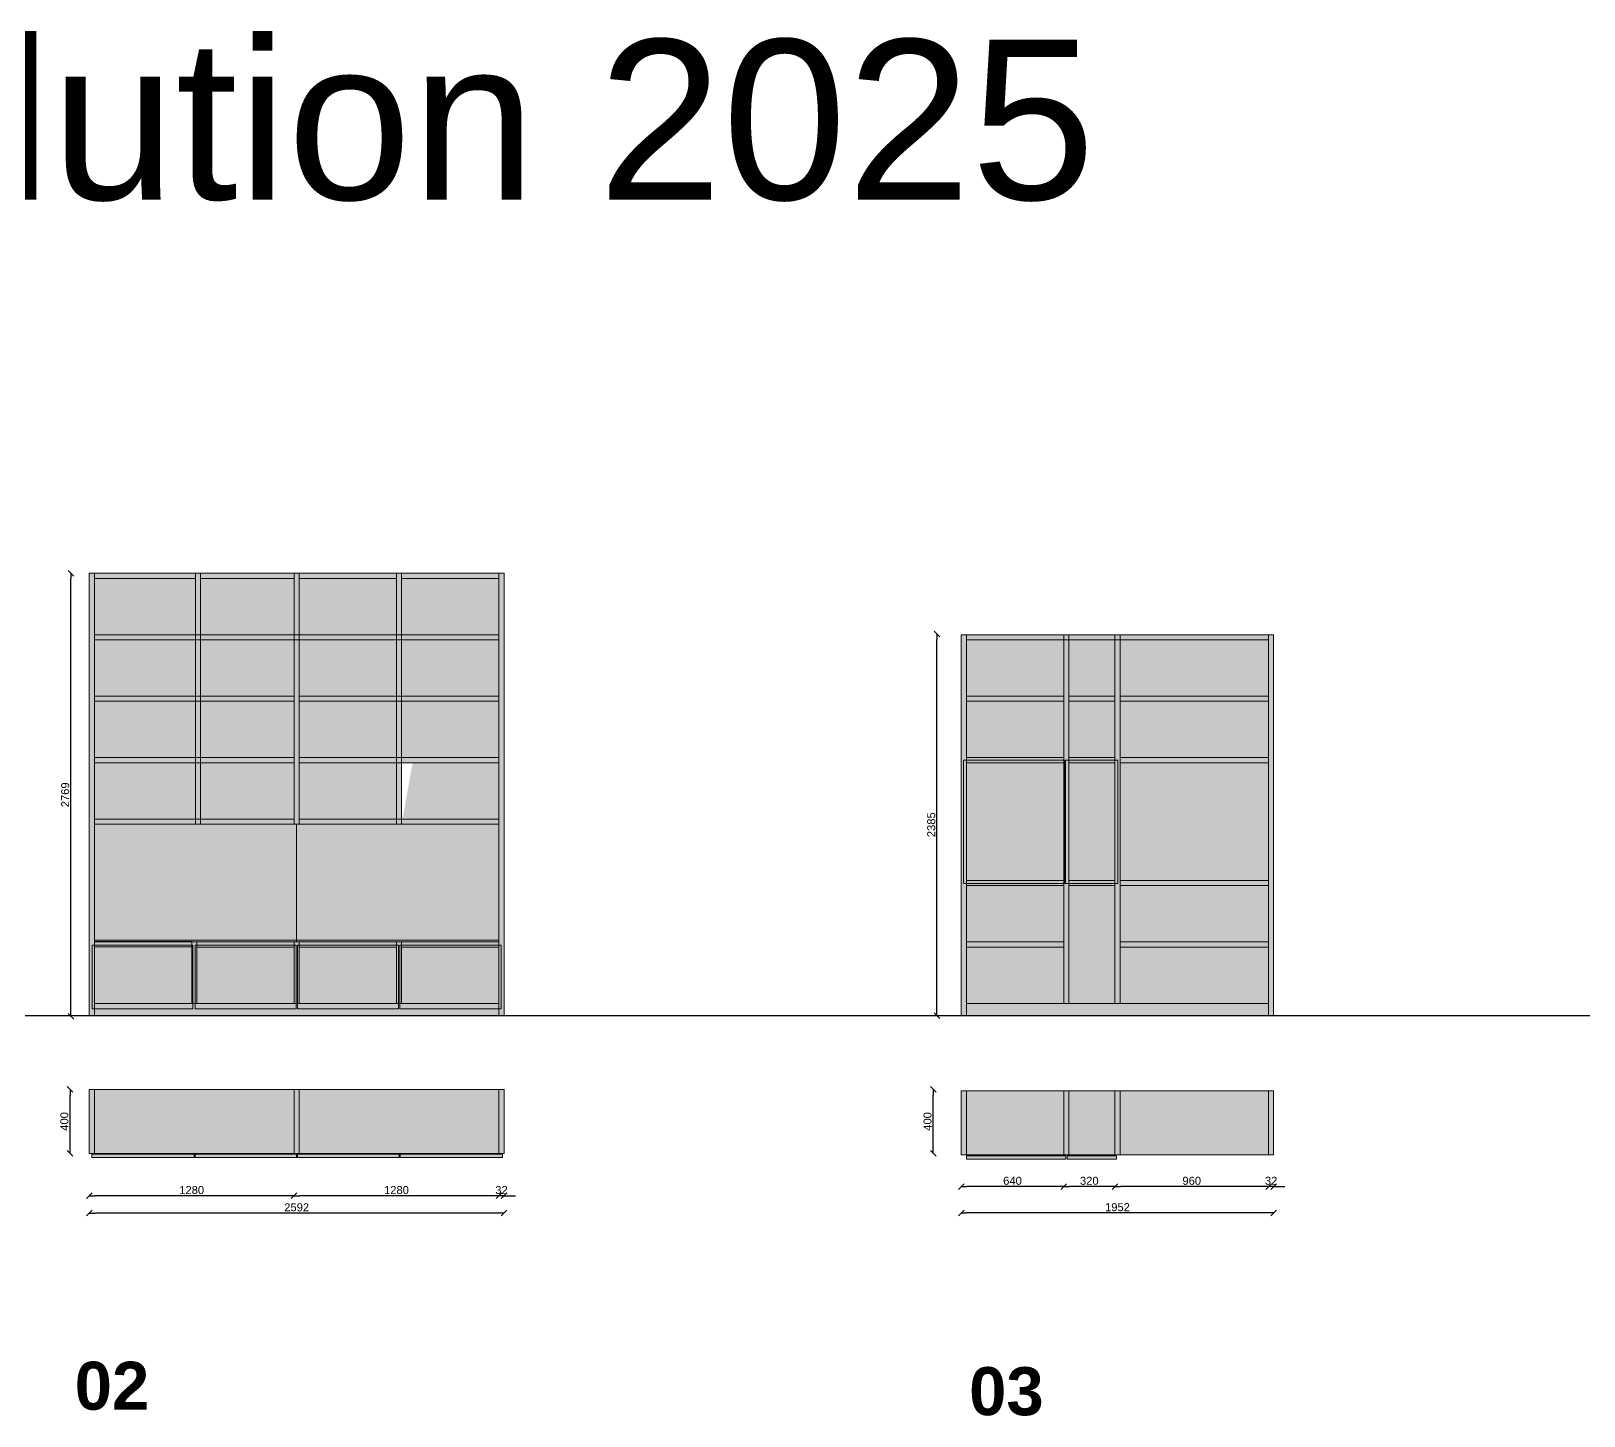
# Model space of a CAD drawing. Header units: inches. Extents: x -2150 to 187520, y -61540 to -22885.
# Drawn here: x 116210 to 125914, y -32477 to -23823 of the extents above; entities that cross this region are included whole.
import ezdxf

# ---------------------------------------------------------------- set-up
doc = ezdxf.new("R2010")
doc.units = ezdxf.units.IN
doc.header["$MEASUREMENT"] = 0
doc.linetypes.add('ISO-02 Linea a tratti', pattern=[3.81, 3.048, -0.762])
doc.layers.add('Linee arredi', color=3, linetype='Continuous', lineweight=20)
doc.layers.add('Quote', color=5, linetype='Continuous')
doc.styles.add('AI', font='Arial.ttf')
doc.styles.add('Arial', font='Arial.ttf')
doc.styles.add('Arial (bold)', font='Arial Bold.ttf')
doc.dimstyles.new('M&C_quote arredo', dxfattribs={"dimtxt": 50, "dimasz": 35.34668, "dimexe": 0, "dimexo": 0, "dimgap": 10, "dimtad": 1, "dimdec": 0, "dimtxsty": 'Arial', "dimblk": 'VW_SLASH', "dimcen": 0, "dimse1": 1, "dimse2": 1, "dimazin": 0, "dimtfac": 1, "dimtdec": 0, "dimtix": 1, "dimtmove": 0, "dimatfit": 0, "dimldrblk": 'VW_SLASH', "dimfxl": 0, "dimfxlon": 1, "dimfrac": 2, "dimtolj": 1, "dimarcsym": 0})

# ---------------------------------------------------------------- blocks, each defined once
blk = doc.blocks.new('VW_SLASH')
at = {"color": 0, "linetype": 'ByBlock', "lineweight": -2, "transparency": 16777216}
blk.add_line((0, 0), (-1, 0), dxfattribs=at)
at = {"color": 0, "linetype": 'Continuous', "lineweight": -2, "transparency": 16777216, "flags": 128}
blk.add_lwpolyline([(0.5, 0.5), (-0.5, -0.5)], dxfattribs=at)
blk = doc.blocks.new('*D679')
at = {"layer": 'Defpoints', "color": 0, "transparency": 16777216}
for p in [(116458.8, -27211.3), (116610.7, -27211.3), (116610.7, -29980.3)]:
    blk.add_point(p, dxfattribs=at)
at = {"layer": 'Quote', "color": 0, "lineweight": -2, "transparency": 16777216}
blk.add_line((116458.8, -29945), (116458.8, -27246.7), dxfattribs=at)
at = {"layer": 'Quote', "color": 0, "lineweight": -2, "transparency": 16777216, "xscale": 35.3466796875, "yscale": 35.3466796875, "zscale": 35.3466796875}
for p, rotation in [((116458.8, -27211.3), 90), ((116458.8, -29980.3), 270)]:
    blk.add_blockref('VW_SLASH', p, dxfattribs=dict(at, rotation=rotation))
at = {"layer": 'Quote', "color": 0, "transparency": 16777216, "insert": (116423.3, -28595.8), "char_height": 50, "attachment_point": 5, "rotation": 90, "style": 'Arial'}
blk.add_mtext('\\A1;2769', dxfattribs=at)
blk = doc.blocks.new('*D680')
at = {"layer": 'Defpoints', "color": 0, "transparency": 16777216}
for p in [(116573.6, -30954.5), (119165.6, -30954.5), (116573.6, -31209.5)]:
    blk.add_point(p, dxfattribs=at)
at = {"layer": 'Quote', "color": 0, "lineweight": -2, "transparency": 16777216}
blk.add_line((119130.2, -31209.5), (116608.9, -31209.5), dxfattribs=at)
at = {"layer": 'Quote', "color": 0, "lineweight": -2, "transparency": 16777216, "xscale": 35.3466796875, "yscale": 35.3466796875, "zscale": 35.3466796875, "rotation": 180}
blk.add_blockref('VW_SLASH', (116573.6, -31209.5), dxfattribs=at)
at = {"layer": 'Quote', "color": 0, "lineweight": -2, "transparency": 16777216, "xscale": 35.3466796875, "yscale": 35.3466796875, "zscale": 35.3466796875}
blk.add_blockref('VW_SLASH', (119165.6, -31209.5), dxfattribs=at)
at = {"layer": 'Quote', "color": 0, "transparency": 16777216, "insert": (117869.6, -31174), "char_height": 50, "attachment_point": 5, "style": 'Arial'}
blk.add_mtext('\\A1;2592', dxfattribs=at)
blk = doc.blocks.new('*D681')
at = {"layer": 'Defpoints', "color": 0, "transparency": 16777216}
for p in [(117853.6, -30494.3), (116573.6, -30954.5), (116573.6, -31101.5)]:
    blk.add_point(p, dxfattribs=at)
at = {"layer": 'Quote', "color": 0, "lineweight": -2, "transparency": 16777216}
blk.add_line((117818.2, -31101.5), (116608.9, -31101.5), dxfattribs=at)
at = {"layer": 'Quote', "color": 0, "lineweight": -2, "transparency": 16777216, "xscale": 35.3466796875, "yscale": 35.3466796875, "zscale": 35.3466796875, "rotation": 180}
blk.add_blockref('VW_SLASH', (116573.6, -31101.5), dxfattribs=at)
at = {"layer": 'Quote', "color": 0, "lineweight": -2, "transparency": 16777216, "xscale": 35.3466796875, "yscale": 35.3466796875, "zscale": 35.3466796875}
blk.add_blockref('VW_SLASH', (117853.6, -31101.5), dxfattribs=at)
at = {"layer": 'Quote', "color": 0, "transparency": 16777216, "insert": (117213.6, -31066), "char_height": 50, "attachment_point": 5, "style": 'Arial'}
blk.add_mtext('\\A1;1280', dxfattribs=at)
blk = doc.blocks.new('*D682')
at = {"layer": 'Defpoints', "color": 0, "transparency": 16777216}
for p in [(117853.6, -30494.3), (119133.6, -30494.3), (117853.6, -31101.5)]:
    blk.add_point(p, dxfattribs=at)
at = {"layer": 'Quote', "color": 0, "lineweight": -2, "transparency": 16777216}
blk.add_line((119098.2, -31101.5), (117888.9, -31101.5), dxfattribs=at)
at = {"layer": 'Quote', "color": 0, "lineweight": -2, "transparency": 16777216, "xscale": 35.3466796875, "yscale": 35.3466796875, "zscale": 35.3466796875, "rotation": 180}
blk.add_blockref('VW_SLASH', (117853.6, -31101.5), dxfattribs=at)
at = {"layer": 'Quote', "color": 0, "lineweight": -2, "transparency": 16777216, "xscale": 35.3466796875, "yscale": 35.3466796875, "zscale": 35.3466796875}
blk.add_blockref('VW_SLASH', (119133.6, -31101.5), dxfattribs=at)
at = {"layer": 'Quote', "color": 0, "transparency": 16777216, "insert": (118493.6, -31066), "char_height": 50, "attachment_point": 5, "style": 'Arial'}
blk.add_mtext('\\A1;1280', dxfattribs=at)
blk = doc.blocks.new('*D683')
at = {"layer": 'Defpoints', "color": 0, "transparency": 16777216}
for p in [(119133.6, -30494.3), (119165.6, -30954.5), (119133.6, -31101.5)]:
    blk.add_point(p, dxfattribs=at)
at = {"layer": 'Quote', "color": 0, "lineweight": -2, "transparency": 16777216}
for p, q in [((119098.2, -31101.5), (119062.9, -31101.5)), ((119165.6, -31101.5), (119133.6, -31101.5)), ((119200.9, -31101.5), (119236.3, -31101.5))]:
    blk.add_line(p, q, dxfattribs=at)
at = {"layer": 'Quote', "color": 0, "lineweight": -2, "transparency": 16777216, "xscale": 35.3466796875, "yscale": 35.3466796875, "zscale": 35.3466796875}
blk.add_blockref('VW_SLASH', (119133.6, -31101.5), dxfattribs=at)
at = {"layer": 'Quote', "color": 0, "lineweight": -2, "transparency": 16777216, "xscale": 35.3466796875, "yscale": 35.3466796875, "zscale": 35.3466796875, "rotation": 180}
blk.add_blockref('VW_SLASH', (119165.6, -31101.5), dxfattribs=at)
at = {"layer": 'Quote', "color": 0, "transparency": 16777216, "insert": (119149.6, -31066), "char_height": 50, "attachment_point": 5, "style": 'Arial'}
blk.add_mtext('\\A1;32', dxfattribs=at)
blk = doc.blocks.new('*D692')
at = {"layer": 'Defpoints', "color": 0, "transparency": 16777216}
for p in [(116453.6, -30436.9), (116573.6, -30436.9), (116573.6, -30836.9)]:
    blk.add_point(p, dxfattribs=at)
at = {"layer": 'Quote', "color": 0, "lineweight": -2, "transparency": 16777216}
blk.add_line((116453.6, -30801.6), (116453.6, -30472.3), dxfattribs=at)
at = {"layer": 'Quote', "color": 0, "lineweight": -2, "transparency": 16777216, "xscale": 35.3466796875, "yscale": 35.3466796875, "zscale": 35.3466796875}
for p, rotation in [((116453.6, -30436.9), 90), ((116453.6, -30836.9), 270)]:
    blk.add_blockref('VW_SLASH', p, dxfattribs=dict(at, rotation=rotation))
at = {"layer": 'Quote', "color": 0, "transparency": 16777216, "insert": (116418, -30636.9), "char_height": 50, "attachment_point": 5, "rotation": 90, "style": 'Arial'}
blk.add_mtext('\\A1;400', dxfattribs=at)
blk = doc.blocks.new('*D699')
at = {"layer": 'Defpoints', "color": 0, "transparency": 16777216}
for p in [(122023.1, -30846.2), (122663.1, -30846.2), (122023.1, -31043.7)]:
    blk.add_point(p, dxfattribs=at)
at = {"layer": 'Quote', "color": 0, "lineweight": -2, "transparency": 16777216}
blk.add_line((122627.7, -31043.7), (122058.4, -31043.7), dxfattribs=at)
at = {"layer": 'Quote', "color": 0, "lineweight": -2, "transparency": 16777216, "xscale": 35.3466796875, "yscale": 35.3466796875, "zscale": 35.3466796875, "rotation": 180}
blk.add_blockref('VW_SLASH', (122023.1, -31043.7), dxfattribs=at)
at = {"layer": 'Quote', "color": 0, "lineweight": -2, "transparency": 16777216, "xscale": 35.3466796875, "yscale": 35.3466796875, "zscale": 35.3466796875}
blk.add_blockref('VW_SLASH', (122663.1, -31043.7), dxfattribs=at)
at = {"layer": 'Quote', "color": 0, "transparency": 16777216, "insert": (122343.1, -31008.1), "char_height": 50, "attachment_point": 5, "style": 'Arial'}
blk.add_mtext('\\A1;640', dxfattribs=at)
blk = doc.blocks.new('*D700')
at = {"layer": 'Defpoints', "color": 0, "transparency": 16777216}
for p in [(122663.1, -30846.2), (122983.1, -30846.2), (122663.1, -31043.7)]:
    blk.add_point(p, dxfattribs=at)
at = {"layer": 'Quote', "color": 0, "lineweight": -2, "transparency": 16777216}
blk.add_line((122947.7, -31043.7), (122698.4, -31043.7), dxfattribs=at)
at = {"layer": 'Quote', "color": 0, "lineweight": -2, "transparency": 16777216, "xscale": 35.3466796875, "yscale": 35.3466796875, "zscale": 35.3466796875, "rotation": 180}
blk.add_blockref('VW_SLASH', (122663.1, -31043.7), dxfattribs=at)
at = {"layer": 'Quote', "color": 0, "lineweight": -2, "transparency": 16777216, "xscale": 35.3466796875, "yscale": 35.3466796875, "zscale": 35.3466796875}
blk.add_blockref('VW_SLASH', (122983.1, -31043.7), dxfattribs=at)
at = {"layer": 'Quote', "color": 0, "transparency": 16777216, "insert": (122823.1, -31008.1), "char_height": 50, "attachment_point": 5, "style": 'Arial'}
blk.add_mtext('\\A1;320', dxfattribs=at)
blk = doc.blocks.new('*D701')
at = {"layer": 'Defpoints', "color": 0, "transparency": 16777216}
for p in [(122983.1, -30846.2), (123943.1, -30770.2), (122983.1, -31043.7)]:
    blk.add_point(p, dxfattribs=at)
at = {"layer": 'Quote', "color": 0, "lineweight": -2, "transparency": 16777216}
blk.add_line((123907.7, -31043.7), (123018.4, -31043.7), dxfattribs=at)
at = {"layer": 'Quote', "color": 0, "lineweight": -2, "transparency": 16777216, "xscale": 35.3466796875, "yscale": 35.3466796875, "zscale": 35.3466796875, "rotation": 180}
blk.add_blockref('VW_SLASH', (122983.1, -31043.7), dxfattribs=at)
at = {"layer": 'Quote', "color": 0, "lineweight": -2, "transparency": 16777216, "xscale": 35.3466796875, "yscale": 35.3466796875, "zscale": 35.3466796875}
blk.add_blockref('VW_SLASH', (123943.1, -31043.7), dxfattribs=at)
at = {"layer": 'Quote', "color": 0, "transparency": 16777216, "insert": (123463.1, -31008.1), "char_height": 50, "attachment_point": 5, "style": 'Arial'}
blk.add_mtext('\\A1;960', dxfattribs=at)
blk = doc.blocks.new('*D702')
at = {"layer": 'Defpoints', "color": 0, "transparency": 16777216}
for p in [(123943.1, -30770.2), (123975.1, -30846.2), (123943.1, -31043.7)]:
    blk.add_point(p, dxfattribs=at)
at = {"layer": 'Quote', "color": 0, "lineweight": -2, "transparency": 16777216}
for p, q in [((123907.7, -31043.7), (123872.4, -31043.7)), ((123975.1, -31043.7), (123943.1, -31043.7)), ((124010.4, -31043.7), (124045.8, -31043.7))]:
    blk.add_line(p, q, dxfattribs=at)
at = {"layer": 'Quote', "color": 0, "lineweight": -2, "transparency": 16777216, "xscale": 35.3466796875, "yscale": 35.3466796875, "zscale": 35.3466796875}
blk.add_blockref('VW_SLASH', (123943.1, -31043.7), dxfattribs=at)
at = {"layer": 'Quote', "color": 0, "lineweight": -2, "transparency": 16777216, "xscale": 35.3466796875, "yscale": 35.3466796875, "zscale": 35.3466796875, "rotation": 180}
blk.add_blockref('VW_SLASH', (123975.1, -31043.7), dxfattribs=at)
at = {"layer": 'Quote', "color": 0, "transparency": 16777216, "insert": (123959.1, -31008.1), "char_height": 50, "attachment_point": 5, "style": 'Arial'}
blk.add_mtext('\\A1;32', dxfattribs=at)
blk = doc.blocks.new('*D703')
at = {"layer": 'Defpoints', "color": 0, "transparency": 16777216}
for p in [(122023.1, -30846.2), (123975.1, -30826.2), (122023.1, -31208.6)]:
    blk.add_point(p, dxfattribs=at)
at = {"layer": 'Quote', "color": 0, "lineweight": -2, "transparency": 16777216}
blk.add_line((123939.7, -31208.6), (122058.4, -31208.6), dxfattribs=at)
at = {"layer": 'Quote', "color": 0, "lineweight": -2, "transparency": 16777216, "xscale": 35.3466796875, "yscale": 35.3466796875, "zscale": 35.3466796875, "rotation": 180}
blk.add_blockref('VW_SLASH', (122023.1, -31208.6), dxfattribs=at)
at = {"layer": 'Quote', "color": 0, "lineweight": -2, "transparency": 16777216, "xscale": 35.3466796875, "yscale": 35.3466796875, "zscale": 35.3466796875}
blk.add_blockref('VW_SLASH', (123975.1, -31208.6), dxfattribs=at)
at = {"layer": 'Quote', "color": 0, "transparency": 16777216, "insert": (122999.1, -31173.1), "char_height": 50, "attachment_point": 5, "style": 'Arial'}
blk.add_mtext('\\A1;1952', dxfattribs=at)
blk = doc.blocks.new('*D704')
at = {"layer": 'Defpoints', "color": 0, "transparency": 16777216}
for p in [(121871, -27590.2), (122195, -27590.2), (122195, -29975.2)]:
    blk.add_point(p, dxfattribs=at)
at = {"layer": 'Quote', "color": 0, "lineweight": -2, "transparency": 16777216}
blk.add_line((121871, -29939.9), (121871, -27625.5), dxfattribs=at)
at = {"layer": 'Quote', "color": 0, "lineweight": -2, "transparency": 16777216, "xscale": 35.3466796875, "yscale": 35.3466796875, "zscale": 35.3466796875}
for p, rotation in [((121871, -27590.2), 90), ((121871, -29975.2), 270)]:
    blk.add_blockref('VW_SLASH', p, dxfattribs=dict(at, rotation=rotation))
at = {"layer": 'Quote', "color": 0, "transparency": 16777216, "insert": (121835.5, -28782.7), "char_height": 50, "attachment_point": 5, "rotation": 90, "style": 'Arial'}
blk.add_mtext('\\A1;2385', dxfattribs=at)
blk = doc.blocks.new('*D749')
at = {"layer": 'Defpoints', "color": 0, "transparency": 16777216}
for p in [(121848, -30436.9), (121968, -30436.9), (121968, -30836.9)]:
    blk.add_point(p, dxfattribs=at)
at = {"layer": 'Quote', "color": 0, "lineweight": -2, "transparency": 16777216}
blk.add_line((121848, -30801.6), (121848, -30472.3), dxfattribs=at)
at = {"layer": 'Quote', "color": 0, "lineweight": -2, "transparency": 16777216, "xscale": 35.3466796875, "yscale": 35.3466796875, "zscale": 35.3466796875}
for p, rotation in [((121848, -30436.9), 90), ((121848, -30836.9), 270)]:
    blk.add_blockref('VW_SLASH', p, dxfattribs=dict(at, rotation=rotation))
at = {"layer": 'Quote', "color": 0, "transparency": 16777216, "insert": (121812.4, -30636.9), "char_height": 50, "attachment_point": 5, "rotation": 90, "style": 'Arial'}
blk.add_mtext('\\A1;400', dxfattribs=at)

msp = doc.modelspace()

# ---------------------------------------------------------------- hatches: boundary and pattern name
at = {"layer": 'Linee arredi'}
h = msp.add_hatch(color=7, dxfattribs=at)
h.dxf.hatch_style = 1
h.paths.add_polyline_path([(116573.6, -27211.3), (116605.6, -27211.3), (116605.6, -29975.2), (116573.6, -29975.2)])
h = msp.add_hatch(color=7, dxfattribs=at)
h.dxf.hatch_style = 1
h.paths.add_polyline_path([(116605.6, -27243.3), (116605.6, -27211.3), (117237.6, -27211.3), (117237.6, -27243.3)])
h = msp.add_hatch(color=254, dxfattribs=at)
h.dxf.hatch_style = 1
h.paths.add_polyline_path([(117237.6, -27595.2), (117237.6, -27243.3), (116605.6, -27243.3), (116605.6, -27595.2)])
h.paths.add_polyline_path([(117237.6, -27627.2), (116605.6, -27627.2), (116605.6, -27979.1), (117237.6, -27979.1)])
h.paths.add_polyline_path([(116605.6, -28011.1), (116605.6, -28363), (117237.6, -28363), (117237.6, -28011.1)])
h.paths.add_polyline_path([(116605.6, -28747), (117237.6, -28747), (117237.6, -28395.1), (117176.5, -28395.1), (116605.6, -28395)])
h = msp.add_hatch(color=7, dxfattribs=at)
h.dxf.hatch_style = 1
h.paths.add_polyline_path([(117237.6, -27211.3), (117269.6, -27211.3), (117269.6, -28779), (117237.6, -28779)])
h = msp.add_hatch(color=7, dxfattribs=at)
h.dxf.hatch_style = 1
h.paths.add_polyline_path([(117269.6, -27243.3), (117269.6, -27211.3), (117853.6, -27211.3), (117853.6, -27243.3)])
h = msp.add_hatch(color=254, dxfattribs=at)
h.dxf.hatch_style = 1
h.paths.add_polyline_path([(117269.6, -28395.1), (117269.6, -28747), (117853.6, -28747), (117853.6, -28395.1)])
h.paths.add_polyline_path([(117853.6, -28363.1), (117853.6, -28011.1), (117269.6, -28011.1), (117269.6, -28363.1)])
h.paths.add_polyline_path([(117853.6, -27979.1), (117853.6, -27627.2), (117269.6, -27627.2), (117269.6, -27979.1)])
h.paths.add_polyline_path([(117853.6, -27595.2), (117853.6, -27243.3), (117269.6, -27243.3), (117269.6, -27595.2)])
h = msp.add_hatch(color=7, dxfattribs=at)
h.dxf.hatch_style = 1
h.paths.add_polyline_path([(117853.6, -27211.3), (117885.6, -27211.3), (117885.6, -28779), (117853.6, -28779)])
h = msp.add_hatch(color=7, dxfattribs=at)
h.dxf.hatch_style = 1
h.paths.add_polyline_path([(117885.6, -27243.3), (117885.6, -27211.3), (118493.6, -27211.3), (118493.6, -27243.3)])
h = msp.add_hatch(color=254, dxfattribs=at)
h.dxf.hatch_style = 1
h.paths.add_polyline_path([(118493.6, -27595.2), (118493.6, -27243.3), (117885.6, -27243.3), (117885.6, -27595.2)])
h.paths.add_polyline_path([(117885.6, -27627.2), (117885.6, -27979.1), (118493.6, -27979.1), (118493.6, -27627.2)])
h.paths.add_polyline_path([(117885.6, -28011.1), (117885.6, -28363.1), (118493.6, -28363.1), (118493.6, -28011.1)])
h.paths.add_polyline_path([(118493.6, -28747), (118493.6, -28395.1), (117885.6, -28395.1), (117885.6, -28747)])
h = msp.add_hatch(color=7, dxfattribs=at)
h.dxf.hatch_style = 1
h.paths.add_polyline_path([(118493.6, -27211.3), (118525.6, -27211.3), (118525.6, -28779), (118493.6, -28779)])
h = msp.add_hatch(color=7, dxfattribs=at)
h.dxf.hatch_style = 1
h.paths.add_polyline_path([(118525.6, -27243.3), (118525.6, -27211.3), (119133.6, -27211.3), (119133.6, -27243.3)])
h = msp.add_hatch(color=254, dxfattribs=at)
h.dxf.hatch_style = 1
h.paths.add_polyline_path([(119133.6, -28747), (119133.6, -28395), (118594.5, -28395), (118594.5, -28395.1), (118531.3, -28747)])
h.paths.add_polyline_path([(119133.6, -28363), (119133.6, -28011.1), (118525.6, -28011.1), (118525.6, -28363)])
h.paths.add_polyline_path([(119133.6, -27979.1), (119133.6, -27627.2), (118525.6, -27627.2), (118525.6, -27979.1)])
h.paths.add_polyline_path([(119133.6, -27595.2), (119133.6, -27243.3), (118525.6, -27243.3), (118525.6, -27595.2)])
h = msp.add_hatch(color=7, dxfattribs=at)
h.dxf.hatch_style = 1
h.paths.add_polyline_path([(119133.6, -27211.3), (119165.6, -27211.3), (119165.6, -29975.2), (119133.6, -29975.2)])
h = msp.add_hatch(color=7, dxfattribs=at)
h.dxf.hatch_style = 1
h.paths.add_polyline_path([(116605.6, -27627.2), (116605.6, -27595.2), (119133.6, -27595.2), (119133.6, -27627.2)])
h = msp.add_hatch(color=7, dxfattribs=at)
h.dxf.hatch_style = 1
h.paths.add_polyline_path([(122023.1, -27595.2), (122055.1, -27595.2), (122055.1, -29975.2), (122023.1, -29975.2)])
h = msp.add_hatch(color=7, dxfattribs=at)
h.dxf.hatch_style = 1
h.paths.add_polyline_path([(122055.1, -27627.2), (122055.1, -27595.2), (123943.1, -27595.2), (123943.1, -27627.2)])
h = msp.add_hatch(color=254, dxfattribs=at)
h.dxf.hatch_style = 1
h.paths.add_polyline_path([(123015.1, -28011.1), (123015.1, -28363.1), (123943.1, -28363.1), (123943.1, -28011.1)])
h.paths.add_polyline_path([(123943.1, -27979.1), (123943.1, -27627.2), (123015.1, -27627.2), (123015.1, -27979.1)])
h.paths.add_polyline_path([(122983.1, -27627.2), (122695.1, -27627.2), (122695.1, -27979.1), (122983.1, -27979.1)])
h.paths.add_polyline_path([(122695.1, -28011.1), (122695.1, -28363.1), (122983.1, -28363.1), (122983.1, -28011.1)])
h.paths.add_polyline_path([(122055.1, -28011.1), (122055.1, -28363.1), (122663.1, -28363.1), (122663.1, -28011.1)])
h.paths.add_polyline_path([(122663.1, -27979.1), (122663.1, -27627.2), (122055.1, -27627.2), (122055.1, -27979.1)])
h = msp.add_hatch(color=7, dxfattribs=at)
h.dxf.hatch_style = 1
h.paths.add_polyline_path([(122663.1, -27595.2), (122695.1, -27595.2), (122695.1, -29899.2), (122663.1, -29899.2)])
h = msp.add_hatch(color=7, dxfattribs=at)
h.dxf.hatch_style = 1
h.paths.add_polyline_path([(122983.1, -27595.2), (123015.1, -27595.2), (123015.1, -29899.2), (122983.1, -29899.2)])
h = msp.add_hatch(color=7, dxfattribs=at)
h.dxf.hatch_style = 1
h.paths.add_polyline_path([(123943.1, -27595.2), (123975.1, -27595.2), (123975.1, -29975.2), (123943.1, -29975.2)])
h = msp.add_hatch(color=7, dxfattribs=at)
h.dxf.hatch_style = 1
h.paths.add_polyline_path([(116605.6, -27979.1), (117853.6, -27979.1), (117853.6, -28011.1), (116605.6, -28011.1)])
h = msp.add_hatch(color=7, dxfattribs=at)
h.dxf.hatch_style = 1
h.paths.add_polyline_path([(117885.6, -27979.1), (119133.6, -27979.1), (119133.6, -28011.1), (117885.6, -28011.1)])
h = msp.add_hatch(color=7, dxfattribs=at)
h.dxf.hatch_style = 1
h.paths.add_polyline_path([(122055.1, -28011.1), (122055.1, -27979.1), (122663.1, -27979.1), (122663.1, -28011.1)])
h = msp.add_hatch(color=7, dxfattribs=at)
h.dxf.hatch_style = 1
h.paths.add_polyline_path([(122695.1, -28011.1), (122695.1, -27979.1), (122983.1, -27979.1), (122983.1, -28011.1)])
h = msp.add_hatch(color=7, dxfattribs=at)
h.dxf.hatch_style = 1
h.paths.add_polyline_path([(123015.1, -28011.1), (123015.1, -27979.1), (123943.1, -27979.1), (123943.1, -28011.1)])
h = msp.add_hatch(color=7, dxfattribs=at)
h.dxf.hatch_style = 1
h.paths.add_polyline_path([(116605.6, -28395), (117176.5, -28395), (117176.5, -28395.1), (117853.6, -28395.1), (117853.6, -28363.1), (117237.6, -28363.1), (117237.6, -28363), (116605.6, -28363)])
h = msp.add_hatch(color=7, dxfattribs=at)
h.dxf.hatch_style = 1
h.paths.add_polyline_path([(118594.5, -28395.1), (118594.5, -28395), (119133.6, -28395), (119133.6, -28363), (118525.6, -28363), (118525.6, -28363.1), (117885.6, -28363.1), (117885.6, -28395.1)])
h = msp.add_hatch(color=252, dxfattribs=at)
h.dxf.hatch_style = 1
h.paths.add_polyline_path([(122037.1, -28380.1), (122668.1, -28380.1), (122668.1, -29150.1), (122037.1, -29150.1)])
h = msp.add_hatch(color=7, dxfattribs=at)
h.dxf.hatch_style = 1
h.paths.add_polyline_path([(122055.1, -28395.1), (122055.1, -28363.1), (122663.1, -28363.1), (122663.1, -28395.1)])
h = msp.add_hatch(color=252, dxfattribs=at)
h.dxf.hatch_style = 1
h.paths.add_polyline_path([(122675.1, -28380.1), (123002.1, -28380.1), (123002.1, -29150.1), (122675.1, -29150.1)])
h = msp.add_hatch(color=7, dxfattribs=at)
h.dxf.hatch_style = 1
h.paths.add_polyline_path([(122695.1, -28395.1), (122695.1, -28363.1), (122983.1, -28363.1), (122983.1, -28395.1)])
h = msp.add_hatch(color=7, dxfattribs=at)
h.dxf.hatch_style = 1
h.paths.add_polyline_path([(123015.1, -28395.1), (123015.1, -28363.1), (123943.1, -28363.1), (123943.1, -28395.1)])
h = msp.add_hatch(color=253, dxfattribs=at)
h.dxf.hatch_style = 1
h.paths.add_polyline_path([(123943.1, -29131), (123943.1, -28395.1), (123015.1, -28395.1), (123015.1, -29131)])
h = msp.add_hatch(color=7, dxfattribs=at)
h.dxf.hatch_style = 1
h.paths.add_polyline_path([(116605.6, -28747), (117853.6, -28747), (117853.6, -28779), (116605.6, -28779)])
h = msp.add_hatch(color=253, dxfattribs=at)
h.dxf.hatch_style = 1
h.paths.add_polyline_path([(117885.6, -28779), (117869.6, -28779), (117869.6, -29504.9), (119133.6, -29504.9), (119133.6, -28779)])
h.paths.add_polyline_path([(116605.6, -28779), (116605.6, -29504.9), (117869.6, -29504.9), (117869.6, -28779), (117853.6, -28779)])
h = msp.add_hatch(color=7, dxfattribs=at)
h.dxf.hatch_style = 1
h.paths.add_polyline_path([(117885.6, -28747), (119133.6, -28747), (119133.6, -28779), (117885.6, -28779)])
h = msp.add_hatch(color=7, dxfattribs=at)
h.dxf.hatch_style = 1
h.paths.add_polyline_path([(122055.1, -29163), (122055.1, -29131), (122663.1, -29131), (122663.1, -29163)])
h = msp.add_hatch(color=254, dxfattribs=at)
h.dxf.hatch_style = 1
h.paths.add_polyline_path([(122663.1, -29163), (122055.1, -29163), (122055.1, -29514.9), (122663.1, -29514.9)])
h.paths.add_polyline_path([(122663.1, -29899.2), (122663.1, -29546.9), (122055.1, -29546.9), (122055.1, -29899.2)])
h.paths.add_polyline_path([(122983.1, -29163), (122695.1, -29163), (122695.1, -29899.2), (122983.1, -29899.2)])
h.paths.add_polyline_path([(123015.1, -29546.9), (123015.1, -29899.2), (123943.1, -29899.2), (123943.1, -29546.9)])
h.paths.add_polyline_path([(123943.1, -29514.9), (123943.1, -29163), (123015.1, -29163), (123015.1, -29514.9)])
h = msp.add_hatch(color=7, dxfattribs=at)
h.dxf.hatch_style = 1
h.paths.add_polyline_path([(122695.1, -29163), (122695.1, -29131), (122983.1, -29131), (122983.1, -29163)])
h = msp.add_hatch(color=7, dxfattribs=at)
h.dxf.hatch_style = 1
h.paths.add_polyline_path([(123015.1, -29163), (123015.1, -29131), (123943.1, -29131), (123943.1, -29163)])
h = msp.add_hatch(color=252, dxfattribs=at)
h.dxf.hatch_style = 1
h.paths.add_polyline_path([(116591.6, -29535.2), (117220.6, -29535.2), (117220.6, -29933.9), (116591.6, -29933.9)])
h = msp.add_hatch(color=7, dxfattribs=at)
h.dxf.hatch_style = 1
h.paths.add_polyline_path([(116605.6, -29514.9), (116605.6, -29504.9), (119133.6, -29504.9), (119133.6, -29514.9)])
h = msp.add_hatch(color=7, dxfattribs=at)
h.dxf.hatch_style = 1
h.paths.add_polyline_path([(116605.6, -29544.9), (116605.6, -29512.9), (117213.6, -29512.9), (117213.6, -29544.9)])
h = msp.add_hatch(color=7, dxfattribs=at)
h.dxf.hatch_style = 1
h.paths.add_polyline_path([(117213.6, -29514.9), (117245.6, -29514.9), (117245.6, -29899.2), (117213.6, -29899.2)])
h = msp.add_hatch(color=252, dxfattribs=at)
h.dxf.hatch_style = 1
h.paths.add_polyline_path([(117234.6, -29535.2), (117865.6, -29535.2), (117865.6, -29933.9), (117234.6, -29933.9)])
h = msp.add_hatch(color=7, dxfattribs=at)
h.dxf.hatch_style = 1
h.paths.add_polyline_path([(117245.6, -29546.9), (117245.6, -29514.9), (117853.6, -29514.9), (117853.6, -29546.9)])
h = msp.add_hatch(color=7, dxfattribs=at)
h.dxf.hatch_style = 1
h.paths.add_polyline_path([(117853.6, -29514.9), (117885.6, -29514.9), (117885.6, -29899.2), (117853.6, -29899.2)])
h = msp.add_hatch(color=252, dxfattribs=at)
h.dxf.hatch_style = 1
h.paths.add_polyline_path([(117874.6, -29535.2), (118505.6, -29535.2), (118505.6, -29933.9), (117874.6, -29933.9)])
h = msp.add_hatch(color=7, dxfattribs=at)
h.dxf.hatch_style = 1
h.paths.add_polyline_path([(117885.6, -29546.9), (117885.6, -29514.9), (118493.6, -29514.9), (118493.6, -29546.9)])
h = msp.add_hatch(color=7, dxfattribs=at)
h.dxf.hatch_style = 1
h.paths.add_polyline_path([(118493.6, -29514.9), (118525.6, -29514.9), (118525.6, -29899.2), (118493.6, -29899.2)])
h = msp.add_hatch(color=252, dxfattribs=at)
h.dxf.hatch_style = 1
h.paths.add_polyline_path([(118513.6, -29535.2), (119147.6, -29535.2), (119147.6, -29933.9), (118513.6, -29933.9)])
h = msp.add_hatch(color=7, dxfattribs=at)
h.dxf.hatch_style = 1
h.paths.add_polyline_path([(118525.6, -29546.9), (118525.6, -29514.9), (119133.6, -29514.9), (119133.6, -29546.9)])
h = msp.add_hatch(color=7, dxfattribs=at)
h.dxf.hatch_style = 1
h.paths.add_polyline_path([(122055.1, -29546.9), (122055.1, -29514.9), (122663.1, -29514.9), (122663.1, -29546.9)])
h = msp.add_hatch(color=7, dxfattribs=at)
h.dxf.hatch_style = 1
h.paths.add_polyline_path([(123015.1, -29546.9), (123015.1, -29514.9), (123943.1, -29514.9), (123943.1, -29546.9)])
h = msp.add_hatch(color=7, dxfattribs=at)
h.dxf.hatch_style = 1
h.paths.add_polyline_path([(116605.6, -29975.2), (116605.6, -29899.2), (119133.6, -29899.2), (119133.6, -29975.2)])
h = msp.add_hatch(color=7, dxfattribs=at)
h.dxf.hatch_style = 1
h.paths.add_polyline_path([(122055.1, -29975.2), (122055.1, -29899.2), (123943.1, -29899.2), (123943.1, -29975.2)])
h = msp.add_hatch(color=7, dxfattribs=at)
h.dxf.hatch_style = 1
h.paths.add_polyline_path([(116573.6, -30436.9), (116605.6, -30436.9), (116605.6, -30836.9), (116573.6, -30836.9)])
h = msp.add_hatch(color=7, dxfattribs=at)
h.dxf.hatch_style = 1
h.paths.add_polyline_path([(116605.6, -30436.9), (117853.6, -30436.9), (117853.6, -30836.9), (116605.6, -30836.9)])
h = msp.add_hatch(color=7, dxfattribs=at)
h.dxf.hatch_style = 1
h.paths.add_polyline_path([(117853.6, -30436.9), (117885.6, -30436.9), (117885.6, -30836.9), (117853.6, -30836.9)])
h = msp.add_hatch(color=7, dxfattribs=at)
h.dxf.hatch_style = 1
h.paths.add_polyline_path([(117885.6, -30436.9), (119133.6, -30436.9), (119133.6, -30836.9), (117885.6, -30836.9)])
h = msp.add_hatch(color=7, dxfattribs=at)
h.dxf.hatch_style = 1
h.paths.add_polyline_path([(119133.6, -30436.9), (119165.6, -30436.9), (119165.6, -30836.9), (119133.6, -30836.9)])
h = msp.add_hatch(color=7, dxfattribs=at)
h.dxf.hatch_style = 1
h.paths.add_polyline_path([(122055.1, -30446.2), (122023.1, -30446.2), (122023.1, -30846.2), (122055.1, -30846.2)])
h.paths.add_polyline_path([(122663.1, -30446.2), (122055.1, -30446.2), (122055.1, -30846.2), (122663.1, -30846.2)])
h.paths.add_polyline_path([(122695.1, -30446.2), (122663.1, -30446.2), (122663.1, -30846.2), (122695.1, -30846.2)])
h.paths.add_polyline_path([(122983.1, -30446.2), (122695.1, -30446.2), (122695.1, -30846.2), (122983.1, -30846.2)])
h.paths.add_polyline_path([(123015.1, -30446.2), (122983.1, -30446.2), (122983.1, -30846.2), (123015.1, -30846.2)])
h.paths.add_polyline_path([(123943.1, -30446.2), (123015.1, -30446.2), (123015.1, -30846.2), (123943.1, -30846.2)])
h.paths.add_polyline_path([(123975.1, -30446.2), (123943.1, -30446.2), (123943.1, -30846.2), (123975.1, -30846.2)])
h = msp.add_hatch(color=252, dxfattribs=at)
h.dxf.hatch_style = 1
h.paths.add_polyline_path([(116589.6, -30841.3), (117229.6, -30841.3), (117229.6, -30863.3), (116589.6, -30863.3)])
h = msp.add_hatch(color=252, dxfattribs=at)
h.dxf.hatch_style = 1
h.paths.add_polyline_path([(117235.6, -30841.3), (117875.6, -30841.3), (117875.6, -30863.3), (117235.6, -30863.3)])
h = msp.add_hatch(color=252, dxfattribs=at)
h.dxf.hatch_style = 1
h.paths.add_polyline_path([(117869.6, -30841.3), (118509.6, -30841.3), (118509.6, -30863.3), (117869.6, -30863.3)])
h = msp.add_hatch(color=252, dxfattribs=at)
h.dxf.hatch_style = 1
h.paths.add_polyline_path([(118515.6, -30841.3), (119155.6, -30841.3), (119155.6, -30863.3), (118515.6, -30863.3)])
h = msp.add_hatch(color=252, dxfattribs=at)
h.dxf.hatch_style = 1
h.paths.add_polyline_path([(122992.1, -30851.2), (122685.1, -30851.2), (122685.1, -30873.2), (122992.1, -30873.2)])
h.paths.add_polyline_path([(122677.1, -30851.2), (122055.1, -30851.2), (122055.1, -30873.2), (122677.1, -30873.2)])

# ---------------------------------------------------------------- linework, layer by layer
msp.add_line((108374, -29975.2), (168905.9, -29975.2))
at = {"layer": 'Linee arredi', "linetype": 'ISO-02 Linea a tratti', "lineweight": 5, "transparency": 33554687}
msp.add_line((117869.6, -29514.9), (117869.6, -28779), dxfattribs=at)
at = {"layer": 'Linee arredi', "linetype": 'Continuous', "lineweight": 15, "transparency": 33554687, "flags": 128}
for points in [[(116573.6, -27211.3), (116605.6, -27211.3), (116605.6, -29975.2), (116573.6, -29975.2)], [(116605.6, -27243.3), (116605.6, -27211.3), (117237.6, -27211.3), (117237.6, -27243.3)], [(117237.6, -27211.3), (117269.6, -27211.3), (117269.6, -28779), (117237.6, -28779)], [(117269.6, -27243.3), (117269.6, -27211.3), (117853.6, -27211.3), (117853.6, -27243.3)], [(117853.6, -27211.3), (117885.6, -27211.3), (117885.6, -28779), (117853.6, -28779)], [(117885.6, -27243.3), (117885.6, -27211.3), (118493.6, -27211.3), (118493.6, -27243.3)], [(118493.6, -27211.3), (118525.6, -27211.3), (118525.6, -28779), (118493.6, -28779)], [(118525.6, -27243.3), (118525.6, -27211.3), (119133.6, -27211.3), (119133.6, -27243.3)], [(119133.6, -27211.3), (119165.6, -27211.3), (119165.6, -29975.2), (119133.6, -29975.2)], [(116605.6, -27627.2), (116605.6, -27595.2), (119133.6, -27595.2), (119133.6, -27627.2)], [(122023.1, -27595.2), (122055.1, -27595.2), (122055.1, -29975.2), (122023.1, -29975.2)], [(122055.1, -27627.2), (122055.1, -27595.2), (123943.1, -27595.2), (123943.1, -27627.2)], [(122663.1, -27595.2), (122695.1, -27595.2), (122695.1, -29899.2), (122663.1, -29899.2)], [(122983.1, -27595.2), (123015.1, -27595.2), (123015.1, -29899.2), (122983.1, -29899.2)], [(123943.1, -27595.2), (123975.1, -27595.2), (123975.1, -29975.2), (123943.1, -29975.2)], [(116605.6, -27979.1), (117853.6, -27979.1), (117853.6, -28011.1), (116605.6, -28011.1)], [(117885.6, -27979.1), (119133.6, -27979.1), (119133.6, -28011.1), (117885.6, -28011.1)], [(122055.1, -28011.1), (122055.1, -27979.1), (122663.1, -27979.1), (122663.1, -28011.1)], [(122695.1, -28011.1), (122695.1, -27979.1), (122983.1, -27979.1), (122983.1, -28011.1)], [(123015.1, -28011.1), (123015.1, -27979.1), (123943.1, -27979.1), (123943.1, -28011.1)], [(116605.6, -28395), (117176.5, -28395), (117176.5, -28395.1), (117853.6, -28395.1), (117853.6, -28363.1), (117237.6, -28363.1), (117237.6, -28363), (116605.6, -28363)], [(118594.5, -28395.1), (118594.5, -28395), (119133.6, -28395), (119133.6, -28363), (118525.6, -28363), (118525.6, -28363.1), (117885.6, -28363.1), (117885.6, -28395.1)], [(122037.1, -28380.1), (122668.1, -28380.1), (122668.1, -29150.1), (122037.1, -29150.1)], [(122055.1, -28395.1), (122055.1, -28363.1), (122663.1, -28363.1), (122663.1, -28395.1)], [(122675.1, -28380.1), (123002.1, -28380.1), (123002.1, -29150.1), (122675.1, -29150.1)], [(122695.1, -28395.1), (122695.1, -28363.1), (122983.1, -28363.1), (122983.1, -28395.1)], [(123015.1, -28395.1), (123015.1, -28363.1), (123943.1, -28363.1), (123943.1, -28395.1)], [(116605.6, -28747), (117853.6, -28747), (117853.6, -28779), (116605.6, -28779)], [(117885.6, -28747), (119133.6, -28747), (119133.6, -28779), (117885.6, -28779)], [(122055.1, -29163), (122055.1, -29131), (122663.1, -29131), (122663.1, -29163)], [(122695.1, -29163), (122695.1, -29131), (122983.1, -29131), (122983.1, -29163)], [(123015.1, -29163), (123015.1, -29131), (123943.1, -29131), (123943.1, -29163)], [(116605.6, -29514.9), (116605.6, -29504.9), (119133.6, -29504.9), (119133.6, -29514.9)], [(116605.6, -29544.9), (116605.6, -29512.9), (117213.6, -29512.9), (117213.6, -29544.9)], [(117213.6, -29514.9), (117245.6, -29514.9), (117245.6, -29899.2), (117213.6, -29899.2)], [(117245.6, -29546.9), (117245.6, -29514.9), (117853.6, -29514.9), (117853.6, -29546.9)], [(117853.6, -29514.9), (117885.6, -29514.9), (117885.6, -29899.2), (117853.6, -29899.2)], [(117885.6, -29546.9), (117885.6, -29514.9), (118493.6, -29514.9), (118493.6, -29546.9)], [(118493.6, -29514.9), (118525.6, -29514.9), (118525.6, -29899.2), (118493.6, -29899.2)], [(118525.6, -29546.9), (118525.6, -29514.9), (119133.6, -29514.9), (119133.6, -29546.9)], [(122055.1, -29546.9), (122055.1, -29514.9), (122663.1, -29514.9), (122663.1, -29546.9)], [(123015.1, -29546.9), (123015.1, -29514.9), (123943.1, -29514.9), (123943.1, -29546.9)], [(116605.6, -29975.2), (116605.6, -29899.2), (119133.6, -29899.2), (119133.6, -29975.2)], [(122055.1, -29975.2), (122055.1, -29899.2), (123943.1, -29899.2), (123943.1, -29975.2)], [(116605.6, -30436.9), (117853.6, -30436.9), (117853.6, -30836.9), (116605.6, -30836.9)], [(117853.6, -30436.9), (117885.6, -30436.9), (117885.6, -30836.9), (117853.6, -30836.9)], [(117885.6, -30436.9), (119133.6, -30436.9), (119133.6, -30836.9), (117885.6, -30836.9)], [(119133.6, -30436.9), (119165.6, -30436.9), (119165.6, -30836.9), (119133.6, -30836.9)], [(122023.1, -30446.2), (122055.1, -30446.2), (122055.1, -30846.2), (122023.1, -30846.2)], [(122055.1, -30446.2), (122663.1, -30446.2), (122663.1, -30846.2), (122055.1, -30846.2)], [(122663.1, -30446.2), (122695.1, -30446.2), (122695.1, -30846.2), (122663.1, -30846.2)], [(122695.1, -30446.2), (122983.1, -30446.2), (122983.1, -30846.2), (122695.1, -30846.2)], [(122983.1, -30446.2), (123015.1, -30446.2), (123015.1, -30846.2), (122983.1, -30846.2)], [(123015.1, -30446.2), (123943.1, -30446.2), (123943.1, -30846.2), (123015.1, -30846.2)], [(123943.1, -30446.2), (123975.1, -30446.2), (123975.1, -30846.2), (123943.1, -30846.2)], [(116589.6, -30841.3), (117229.6, -30841.3), (117229.6, -30863.3), (116589.6, -30863.3)], [(117235.6, -30841.3), (117875.6, -30841.3), (117875.6, -30863.3), (117235.6, -30863.3)], [(117869.6, -30841.3), (118509.6, -30841.3), (118509.6, -30863.3), (117869.6, -30863.3)], [(118515.6, -30841.3), (119155.6, -30841.3), (119155.6, -30863.3), (118515.6, -30863.3)], [(122677.1, -30851.2), (122055.1, -30851.2), (122055.1, -30873.2), (122677.1, -30873.2)], [(122992.1, -30851.2), (122685.1, -30851.2), (122685.1, -30873.2), (122992.1, -30873.2)]]:
    msp.add_lwpolyline(points, close=True, dxfattribs=at)
at = {"layer": 'Linee arredi', "linetype": 'Continuous', "lineweight": 5, "transparency": 33554687, "flags": 128}
for points in [[(116591.6, -29535.2), (117220.6, -29535.2), (117220.6, -29933.9), (116591.6, -29933.9)], [(117234.6, -29535.2), (117865.6, -29535.2), (117865.6, -29933.9), (117234.6, -29933.9)], [(117874.6, -29535.2), (118505.6, -29535.2), (118505.6, -29933.9), (117874.6, -29933.9)], [(118513.6, -29535.2), (119147.6, -29535.2), (119147.6, -29933.9), (118513.6, -29933.9)], [(116573.6, -30436.9), (116605.6, -30436.9), (116605.6, -30836.9), (116573.6, -30836.9)]]:
    msp.add_lwpolyline(points, close=True, dxfattribs=at)

# ---------------------------------------------------------------- texts
at = {"insert": (108649.3, -23876), "char_height": 1000, "width": 77910.081, "attachment_point": 1, "style": 'AI'}
msp.add_mtext('Inspiring Solution 2025', dxfattribs=at)
at = {"layer": 'Linee arredi', "transparency": 33554687, "char_height": 300, "attachment_point": 7, "line_spacing_factor": 1.006858, "style": 'Arial (bold)'}
for s, insert in [('02', (116482.5, -32442.9)), ('03', (122071.9, -32477.4))]:
    msp.add_mtext(s, dxfattribs=dict(at, insert=insert))

# ---------------------------------------------------------------- dimensions: what is measured, and where the dimension line sits
at = {"layer": 'Quote', "color": 7}
for base, p1, p2, picture, middle in [((116458.8, -27211.3), (116610.7, -29980.3), (116610.7, -27211.3), '*D679', (116423.3, -28595.8)), ((121871, -27590.2), (122195, -29975.2), (122195, -27590.2), '*D704', (121835.5, -28782.7)), ((116453.6, -30436.9), (116573.6, -30836.9), (116573.6, -30436.9), '*D692', (116418, -30636.9)), ((121848, -30436.9), (121968, -30836.9), (121968, -30436.9), '*D749', (121812.4, -30636.9))]:
    dim = msp.add_linear_dim(base=base, p1=p1, p2=p2, angle=270, dimstyle='M&C_quote arredo', override={"dimpost": '<>', "dimtmove": 1}, dxfattribs=at)
    dim.commit()
    dim.dimension.update_dxf_attribs({"geometry": picture, "text_midpoint": middle})
for base, p1, p2, picture, middle in [((116573.6, -31101.5), (117853.6, -30494.3), (116573.6, -30954.5), '*D681', (117213.6, -31066)), ((117853.6, -31101.5), (119133.6, -30494.3), (117853.6, -30494.3), '*D682', (118493.6, -31066)), ((119133.6, -31101.5), (119165.6, -30954.5), (119133.6, -30494.3), '*D683', (119149.6, -31066)), ((122023.1, -31208.6), (123975.1, -30826.2), (122023.1, -30846.2), '*D703', (122999.1, -31173.1)), ((122023.1, -31043.7), (122663.1, -30846.2), (122023.1, -30846.2), '*D699', (122343.1, -31008.1)), ((122663.1, -31043.7), (122983.1, -30846.2), (122663.1, -30846.2), '*D700', (122823.1, -31008.1)), ((122983.1, -31043.7), (123943.1, -30770.2), (122983.1, -30846.2), '*D701', (123463.1, -31008.1)), ((123943.1, -31043.7), (123975.1, -30846.2), (123943.1, -30770.2), '*D702', (123959.1, -31008.1)), ((116573.6, -31209.5), (119165.6, -30954.5), (116573.6, -30954.5), '*D680', (117869.6, -31174))]:
    dim = msp.add_linear_dim(base=base, p1=p1, p2=p2, dimstyle='M&C_quote arredo', override={"dimpost": '<>', "dimtmove": 1}, dxfattribs=at)
    dim.commit()
    dim.dimension.update_dxf_attribs({"geometry": picture, "text_midpoint": middle})

doc.saveas('drawing.dxf')
